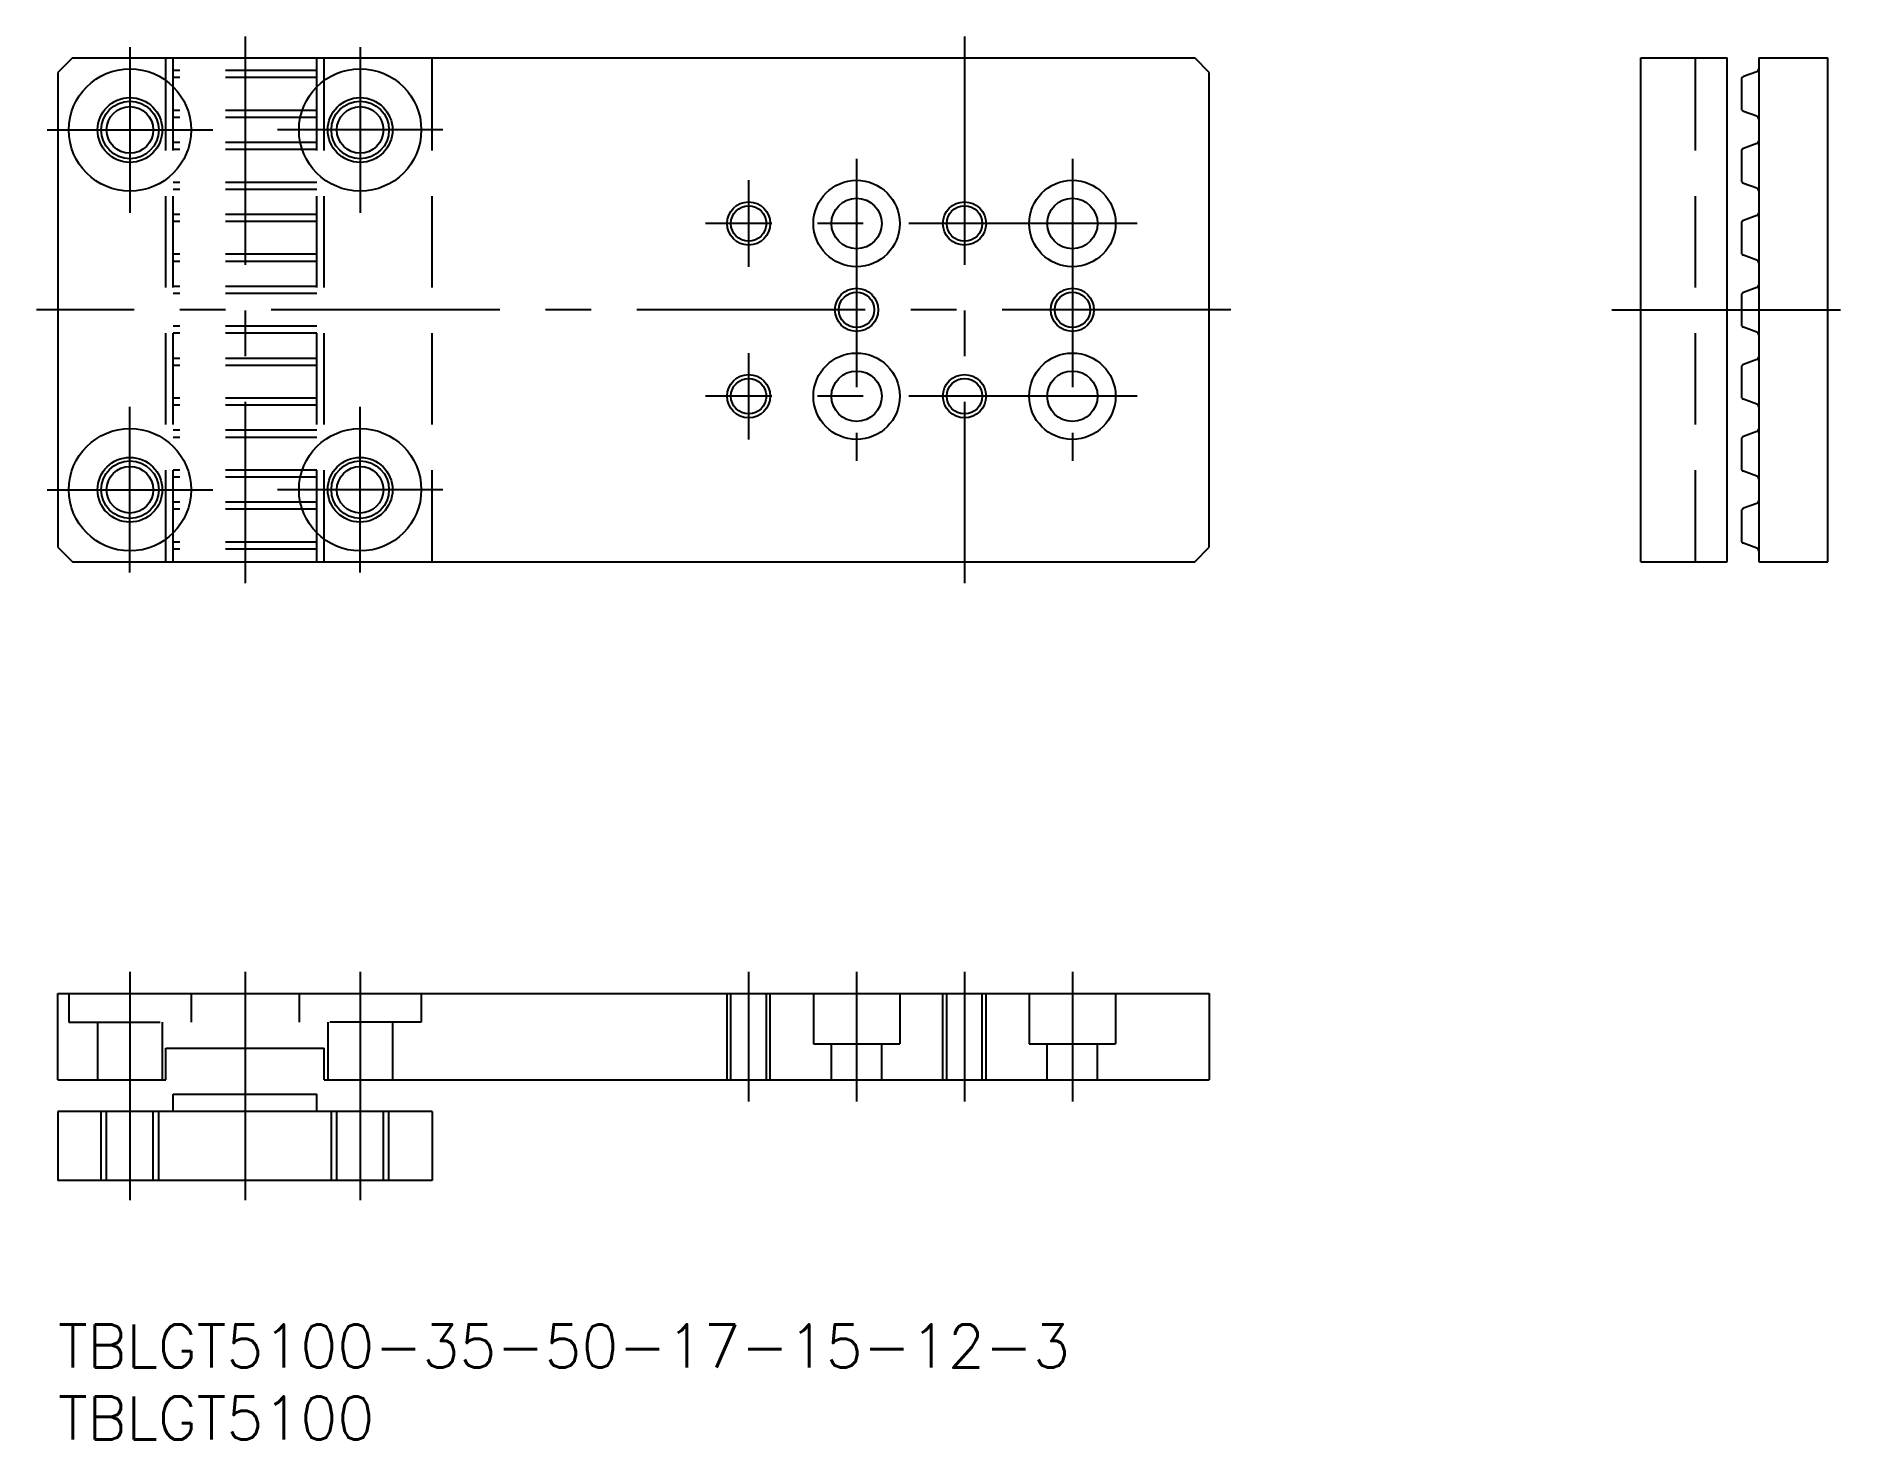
# Model space of a CAD drawing. Extents: x -2 to 125, y -8 to 90.
import ezdxf

# ---------------------------------------------------------------- set-up
doc = ezdxf.new("R2010")
doc.units = 0
doc.header["$LTSCALE"] = 0.5
doc.linetypes.add('CENTER', pattern=[50.8, 31.75, -6.35, 6.35, -6.35])
doc.linetypes.add('DASHED', pattern=[19.05, 12.7, -6.35])
for name, color, linetype in [('MSM_CENTER', 1, 'CENTER'), ('MSM_CONTINUOUS', 7, 'CONTINUOUS'), ('MSM_DASHED', 4, 'DASHED'), ('MSM_NARROW', 5, 'CONTINUOUS'), ('MSM_PART_NUMBER', 7, 'CONTINUOUS')]:
    doc.layers.add(name, color=color, linetype=linetype)
doc.styles.get("Standard").update_dxf_attribs({"font": 'txt.shx', "height": 2, "bigfont": 'bigfont.shx'})

# ---------------------------------------------------------------- blocks, each defined once
blk = doc.blocks.new('*U55')
at = {"layer": 'MSM_PART_NUMBER'}
blk.add_text('TBLGT5100-35-50-17-15-12-3', height=3, dxfattribs=at).set_placement((0, -3))
blk = doc.blocks.new('*U56')
at = {"layer": 'MSM_PART_NUMBER'}
blk.add_text('TBLGT5100', height=3, dxfattribs=at).set_placement((0, -8))

msp = doc.modelspace()

# ---------------------------------------------------------------- linework, layer by layer
at = {"layer": 'MSM_CENTER'}
for p, q in [((5, 88.75), (5, 77.25)), ((13, 89.5), (13, 51.5)), ((21, 88.75), (21, 77.25)), ((63, 89.5), (63, 51.5)), ((-0.75, 83), (10.75, 83)), ((26.75, 83), (15.25, 83)), ((55.5, 81), (55.5, 60)), ((70.5, 81), (70.5, 60)), ((48, 79.5), (48, 73.5)), ((75, 76.5), (45, 76.5)), ((81.5, 70.5), (-1.5, 70.5)), ((108, 70.5), (125, 70.5)), ((48, 67.5), (48, 61.5)), ((5, 52.25), (5, 63.75)), ((21, 52.25), (21, 63.75)), ((75, 64.5), (45, 64.5)), ((-0.75, 58), (10.75, 58)), ((26.75, 58), (15.25, 58)), ((5, 24.5), (5, 8.5)), ((13, 24.5), (13, 8.5)), ((21, 24.5), (21, 8.5)), ((48, 24.5), (48, 15.5)), ((55.5, 24.5), (55.5, 15.5)), ((63, 24.5), (63, 15.5)), ((70.5, 24.5), (70.5, 15.5))]:
    msp.add_line(p, q, dxfattribs=at)
at = {"layer": 'MSM_CONTINUOUS'}
for p, q in [((1, 88), (0, 87)), ((1, 88), (79, 88)), ((80, 87), (79, 88)), ((110, 53), (110, 88)), ((110, 88), (116, 88)), ((116, 53), (116, 88)), ((118.2, 88), (123, 88)), ((118.2, 88), (118.2, 53)), ((123, 53), (123, 88)), ((0, 87), (0, 54)), ((80, 54), (80, 87)), ((117, 86.52), (117, 84.48)), ((118.07, 87.05), (117.13, 86.71)), ((118.07, 83.95), (117.13, 84.29)), ((117, 81.52), (117, 79.48)), ((118.07, 82.05), (117.13, 81.71)), ((118.07, 78.95), (117.13, 79.29)), ((117, 76.52), (117, 74.48)), ((118.07, 77.05), (117.13, 76.71)), ((118.07, 73.95), (117.13, 74.29)), ((117, 71.52), (117, 69.48)), ((118.07, 72.05), (117.13, 71.71)), ((118.07, 68.95), (117.13, 69.29)), ((118.07, 67.05), (117.13, 66.71)), ((117, 66.52), (117, 64.48)), ((118.07, 63.95), (117.13, 64.29)), ((118.07, 62.05), (117.13, 61.71)), ((117, 61.52), (117, 59.48)), ((118.07, 58.95), (117.13, 59.29)), ((118.07, 57.05), (117.13, 56.71)), ((117, 56.52), (117, 54.48)), ((0, 54), (1, 53)), ((79, 53), (80, 54)), ((118.07, 53.95), (117.13, 54.29)), ((1, 53), (79, 53)), ((110, 53), (116, 53)), ((118.2, 53), (123, 53)), ((0, 23), (80, 23)), ((0, 17), (0, 23)), ((80, 23), (80, 17)), ((7.5, 19.2), (18.5, 19.2)), ((7.5, 17), (7.5, 19.2)), ((18.5, 17), (18.5, 19.2)), ((0, 17), (7.5, 17)), ((18.5, 17), (80, 17)), ((8, 16), (18, 16)), ((8, 14.8), (8, 16)), ((18, 14.8), (18, 16)), ((26, 14.8), (0, 14.8)), ((0, 14.8), (0, 10)), ((26, 14.8), (26, 10)), ((26, 10), (0, 10))]:
    msp.add_line(p, q, dxfattribs=at)
for centre, radius in [((5, 83), 4.25), ((21, 83), 4.25), ((5, 83), 2.25), ((21, 83), 2.25), ((5, 83), 1.62), ((21, 83), 1.62), ((55.5, 76.5), 3), ((70.5, 76.5), 3), ((48, 76.5), 1.23), ((55.5, 76.5), 1.75), ((63, 76.5), 1.23), ((70.5, 76.5), 1.75), ((55.5, 70.5), 1.23), ((70.5, 70.5), 1.23), ((55.5, 64.5), 3), ((70.5, 64.5), 3), ((55.5, 64.5), 1.75), ((70.5, 64.5), 1.75), ((48, 64.5), 1.23), ((63, 64.5), 1.23), ((5, 58), 4.25), ((21, 58), 4.25), ((5, 58), 2.25), ((5, 58), 1.62), ((21, 58), 2.25), ((21, 58), 1.62)]:
    msp.add_circle(centre, radius, dxfattribs=at)
for centre, start, end in [((117.2, 86.52), 110, 180), ((118, 87.24), 290, 0), ((117.2, 84.48), 180, 250), ((118, 83.76), 0, 70), ((118, 82.24), 290, 0), ((117.2, 81.52), 110, 180), ((117.2, 79.48), 180, 250), ((118, 78.76), 0, 70), ((118, 77.24), 290, 0), ((117.2, 76.52), 110, 180), ((117.2, 74.48), 180, 250), ((118, 73.76), 0, 70), ((118, 72.24), 290, 0), ((117.2, 71.52), 110, 180), ((117.2, 69.48), 180, 250), ((118, 68.76), 0, 70), ((118, 67.24), 290, 0), ((117.2, 66.52), 110, 180), ((117.2, 64.48), 180, 250), ((118, 63.76), 0, 70), ((118, 62.24), 290, 0), ((117.2, 61.52), 110, 180), ((117.2, 59.48), 180, 250), ((118, 58.76), 0, 70), ((118, 57.24), 290, 0), ((117.2, 56.52), 110, 180), ((117.2, 54.48), 180, 250), ((118, 53.76), 0, 70)]:
    msp.add_arc(centre, 0.2, start, end, dxfattribs=at)
at = {"layer": 'MSM_DASHED'}
for p, q in [((7.5, 53), (7.5, 88)), ((8, 53), (8, 88)), ((18, 53), (18, 88)), ((18.5, 53), (18.5, 88)), ((26, 53), (26, 88)), ((113.8, 53), (113.8, 88)), ((18, 87.13), (8, 87.13)), ((18, 86.64), (8, 86.64)), ((18, 84.36), (8, 84.36)), ((18, 83.87), (8, 83.87)), ((18, 82.13), (8, 82.13)), ((18, 81.64), (8, 81.64)), ((18, 79.36), (8, 79.36)), ((18, 78.87), (8, 78.87)), ((18, 77.13), (8, 77.13)), ((18, 76.64), (8, 76.64)), ((18, 74.36), (8, 74.36)), ((18, 73.87), (8, 73.87)), ((18, 72.13), (8, 72.13)), ((18, 71.64), (8, 71.64)), ((18, 69.36), (8, 69.36)), ((18, 68.87), (8, 68.87)), ((18, 67.13), (8, 67.13)), ((18, 66.64), (8, 66.64)), ((18, 64.36), (8, 64.36)), ((18, 63.87), (8, 63.87)), ((18, 62.13), (8, 62.13)), ((18, 61.64), (8, 61.64)), ((18, 59.36), (8, 59.36)), ((18, 58.87), (8, 58.87)), ((18, 57.13), (8, 57.13)), ((18, 56.64), (8, 56.64)), ((18, 54.36), (8, 54.36)), ((18, 53.87), (8, 53.87)), ((0.75, 23), (0.75, 21)), ((9.25, 23), (9.25, 21)), ((16.75, 23), (16.75, 21)), ((25.25, 23), (25.25, 21)), ((46.5, 17), (46.5, 23)), ((46.77, 17), (46.77, 23)), ((49.23, 17), (49.23, 23)), ((49.5, 17), (49.5, 23)), ((52.5, 23), (52.5, 19.5)), ((58.5, 23), (58.5, 19.5)), ((61.5, 17), (61.5, 23)), ((61.77, 17), (61.77, 23)), ((64.23, 17), (64.23, 23)), ((64.5, 17), (64.5, 23)), ((67.5, 23), (67.5, 19.5)), ((73.5, 23), (73.5, 19.5)), ((0.75, 21), (9.25, 21)), ((2.75, 21), (2.75, 17)), ((7.25, 21), (7.25, 17)), ((25.25, 21), (16.75, 21)), ((18.75, 21), (18.75, 17)), ((23.25, 21), (23.25, 17)), ((52.5, 19.5), (58.5, 19.5)), ((53.75, 17), (53.75, 19.5)), ((57.25, 17), (57.25, 19.5)), ((67.5, 19.5), (73.5, 19.5)), ((68.75, 17), (68.75, 19.5)), ((72.25, 17), (72.25, 19.5)), ((3, 10), (3, 14.8)), ((3.38, 10), (3.38, 14.8)), ((6.62, 10), (6.62, 14.8)), ((7, 10), (7, 14.8)), ((19, 10), (19, 14.8)), ((19.38, 10), (19.38, 14.8)), ((22.62, 10), (22.62, 14.8)), ((23, 10), (23, 14.8))]:
    msp.add_line(p, q, dxfattribs=at)
at = {"layer": 'MSM_NARROW'}
for centre, radius in [((5, 83), 2), ((21, 83), 2), ((48, 76.5), 1.5), ((63, 76.5), 1.5), ((55.5, 70.5), 1.5), ((70.5, 70.5), 1.5), ((48, 64.5), 1.5), ((63, 64.5), 1.5), ((5, 58), 2), ((21, 58), 2)]:
    msp.add_circle(centre, radius, dxfattribs=at)

# ---------------------------------------------------------------- block references
at = {"layer": 'MSM_CONTINUOUS'}
for name in ['*U55', '*U56']:
    msp.add_blockref(name, (0, 0), dxfattribs=at)

doc.saveas('drawing.dxf')
